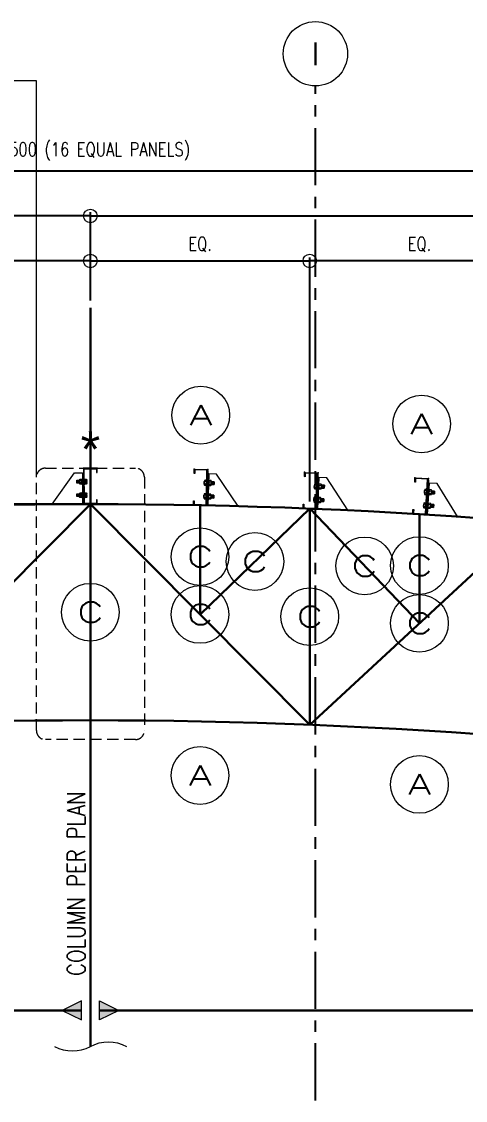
# Model space of a CAD drawing. Header units: millimetres. Extents: x 0 to 437400, y -7936 to 73710.
# Drawn here: x 84667 to 87134, y 28553 to 34542 of the extents above; entities that cross this region are included whole.
import ezdxf
from ezdxf.enums import TextEntityAlignment as Align

# ---------------------------------------------------------------- set-up
doc = ezdxf.new("R2010")
doc.units = ezdxf.units.MM
doc.header["$LTSCALE"] = 10
doc.header["$MEASUREMENT"] = 0
for name, pattern in [('CENTER', [50.8, 31.75, -6.35, 6.35, -6.35]), ('HIDDEN', [0.375, 0.25, -0.125]), ('PHANTOM2', [1.25, 0.625, -0.125, 0.125, -0.125, 0.125, -0.125])]:
    doc.linetypes.add(name, pattern=pattern)
doc.layers.add('A-NEW', color=240, linetype='Continuous')
for name, color, linetype, lineweight in [('CEE STEEL PURLINS', 46, 'Continuous', 15), ('HATCH 000', 251, 'Continuous', 5), ('S-ANNO-DIMS', 1, 'Continuous', 5), ('S-Anno-Symb', 143, 'PHANTOM2', 13), ('S-BEAM-IDEN', 2, 'Continuous', 9), ('S-CONN', 1, 'Continuous', 9), ('S-Grid-iden', 52, 'Continuous', 9), ('S_BOLTS', 252, 'Continuous', 9), ('S_STEEL TRUSS', 5, 'Continuous', 30), ('SCHEDULES-TEXT', 4, 'Continuous', 20)]:
    doc.layers.add(name, color=color, linetype=linetype, lineweight=lineweight)
doc.layers.add('GUIDE 001', color=214, linetype='Continuous', lineweight=0, plot=False)
doc.styles.add('1', font='simplex.shx', dxfattribs={"width": 0.8, "height": 20})
doc.styles.add('3', font='simplex.shx', dxfattribs={"width": 1.5, "height": 70})
doc.styles.add('ARIAL', font='arial.ttf')
doc.dimstyles.new('ESCA30', dxfattribs={"dimtxt": 40, "dimasz": 1, "dimexe": 20, "dimexo": 40, "dimgap": 50, "dimtad": 1, "dimdec": 0, "dimrnd": 1, "dimdsep": 46, "dimtxsty": '1', "dimblk1": 'ESCADIM_ARW', "dimblk2": 'ESCADIM_ARW', "dimsah": 1, "dimcen": 50, "dimclrd": 256, "dimclre": 256, "dimclrt": 52, "dimadec": 0, "dimazin": 0, "dimtfac": 1, "dimtdec": 0, "dimtofl": 0, "dimtmove": 0, "dimatfit": 3, "dimldrblk": 'ESCADIM_ARW', "dimfxl": 1, "dimtolj": 1, "dimtzin": 0, "dimarcsym": 0})

# ---------------------------------------------------------------- blocks, each defined once
blk = doc.blocks.new('ESCADIM_ARW')
at = {"color": 9}
blk.add_line((75, 0), (-75, 0), dxfattribs=at)
blk.add_circle((0, 0), 37.5, dxfattribs=at)
blk = doc.blocks.new('*D87')
at = {"layer": 'Defpoints', "color": 0, "ltscale": 80, "transparency": 16777216}
for p in [(94800, 33713.3), (75300, 32953.3, 0), (94800, 32953.3, 0)]:
    blk.add_point(p, dxfattribs=at)
at = {"layer": 'S-ANNO-DIMS', "lineweight": -2, "ltscale": 80, "transparency": 16777216}
for p, q in [((75300, 32993.3), (75300, 33733.3)), ((94800, 32993.3), (94800, 33733.3)), ((75301, 33713.3), (94799, 33713.3))]:
    blk.add_line(p, q, dxfattribs=at)
at = {"layer": 'S-ANNO-DIMS', "lineweight": -2, "ltscale": 80, "transparency": 16777216, "rotation": 180}
blk.add_blockref('ESCADIM_ARW', (75300, 33713.3), dxfattribs=at)
at = {"layer": 'S-ANNO-DIMS', "lineweight": -2, "ltscale": 80, "transparency": 16777216}
blk.add_blockref('ESCADIM_ARW', (94800, 33713.3), dxfattribs=at)
at = {"layer": 'S-ANNO-DIMS', "color": 52, "ltscale": 80, "transparency": 16777216, "insert": (85050, 33820.5), "char_height": 30, "attachment_point": 5, "style": '1'}
blk.add_mtext('\\A1;{\\H2.5x;19500 (16 EQUAL PANELS)}', dxfattribs=at)
blk = doc.blocks.new('*D90')
at = {"layer": 'Defpoints', "color": 0, "ltscale": 80, "transparency": 16777216}
for p in [(74050.2, 31863.3), (85050, 31863.3, 0), (75300, 29053.3, 0)]:
    blk.add_point(p, dxfattribs=at)
at = {"layer": 'S-ANNO-DIMS', "lineweight": -2, "ltscale": 80, "transparency": 16777216}
for p, q in [((85010, 31863.3), (74030.2, 31863.3)), ((74050.2, 29054.3), (74050.2, 31862.3)), ((75260, 29053.3), (74030.2, 29053.3))]:
    blk.add_line(p, q, dxfattribs=at)
for p, rotation in [((74050.2, 31863.3), 90), ((74050.2, 29053.3), 270)]:
    blk.add_blockref('ESCADIM_ARW', p, dxfattribs=dict(at, rotation=rotation))
at = {"layer": 'S-ANNO-DIMS', "color": 52, "ltscale": 80, "transparency": 16777216, "insert": (73962.7, 30458.3), "char_height": 30, "attachment_point": 5, "rotation": 90, "style": '1'}
blk.add_mtext('\\A1;{\\H2.5x;2810}', dxfattribs=at)
blk = doc.blocks.new('*D91')
at = {"layer": 'Defpoints', "color": 0, "ltscale": 80, "transparency": 16777216}
for p in [(85050, 31863.3, 0), (74300.2, 30253.3), (75300, 30253.3, 0)]:
    blk.add_point(p, dxfattribs=at)
at = {"layer": 'S-ANNO-DIMS', "lineweight": -2, "ltscale": 80, "transparency": 16777216}
for p, q in [((85010, 31863.3), (74280.2, 31863.3)), ((74300.2, 31862.3), (74300.2, 30254.3)), ((75260, 30253.3), (74280.2, 30253.3))]:
    blk.add_line(p, q, dxfattribs=at)
for p, rotation in [((74300.2, 31863.3), 90), ((74300.2, 30253.3), 270)]:
    blk.add_blockref('ESCADIM_ARW', p, dxfattribs=dict(at, rotation=rotation))
at = {"layer": 'S-ANNO-DIMS', "color": 52, "ltscale": 80, "transparency": 16777216, "insert": (74212.7, 31058.3), "char_height": 30, "attachment_point": 5, "rotation": 90, "style": '1'}
blk.add_mtext('\\A1;{\\H2.5x;1610}', dxfattribs=at)
blk = doc.blocks.new('*D92')
at = {"layer": 'Defpoints', "color": 0, "ltscale": 80, "transparency": 16777216}
for p in [(80175, 33463.3), (85050, 32953.3, 0), (80175, 31468.9, 0)]:
    blk.add_point(p, dxfattribs=at)
at = {"layer": 'S-ANNO-DIMS', "lineweight": -2, "ltscale": 80, "transparency": 16777216}
for p, q in [((80175, 31508.9), (80175, 33483.3)), ((85050, 32993.3), (85050, 33483.3)), ((85049, 33463.3), (80176, 33463.3))]:
    blk.add_line(p, q, dxfattribs=at)
at = {"layer": 'S-ANNO-DIMS', "lineweight": -2, "ltscale": 80, "transparency": 16777216, "rotation": 180}
blk.add_blockref('ESCADIM_ARW', (80175, 33463.3), dxfattribs=at)
at = {"layer": 'S-ANNO-DIMS', "lineweight": -2, "ltscale": 80, "transparency": 16777216}
blk.add_blockref('ESCADIM_ARW', (85050, 33463.3), dxfattribs=at)
at = {"layer": 'S-ANNO-DIMS', "color": 52, "ltscale": 80, "transparency": 16777216, "insert": (82612.5, 33550.8), "char_height": 30, "attachment_point": 5, "style": '1'}
blk.add_mtext('\\A1;{\\H2.5x;4875}', dxfattribs=at)
blk = doc.blocks.new('*D94')
at = {"layer": 'Defpoints', "color": 0, "ltscale": 80, "transparency": 16777216}
for p in [(89925, 33463.3), (85050, 32953.3, 0), (89925, 31468.9, 0)]:
    blk.add_point(p, dxfattribs=at)
at = {"layer": 'S-ANNO-DIMS', "lineweight": -2, "ltscale": 80, "transparency": 16777216}
for p, q in [((85050, 32993.3), (85050, 33483.3)), ((89925, 31508.9), (89925, 33483.3)), ((85051, 33463.3), (89924, 33463.3))]:
    blk.add_line(p, q, dxfattribs=at)
at = {"layer": 'S-ANNO-DIMS', "lineweight": -2, "ltscale": 80, "transparency": 16777216, "rotation": 180}
blk.add_blockref('ESCADIM_ARW', (85050, 33463.3), dxfattribs=at)
at = {"layer": 'S-ANNO-DIMS', "lineweight": -2, "ltscale": 80, "transparency": 16777216}
blk.add_blockref('ESCADIM_ARW', (89925, 33463.3), dxfattribs=at)
at = {"layer": 'S-ANNO-DIMS', "color": 52, "ltscale": 80, "transparency": 16777216, "insert": (87487.5, 33550.8), "char_height": 30, "attachment_point": 5, "style": '1'}
blk.add_mtext('\\A1;{\\H2.5x;4875}', dxfattribs=at)
blk = doc.blocks.new('*D99')
at = {"layer": 'Defpoints', "color": 0, "ltscale": 80, "transparency": 16777216}
for p in [(83831.3, 33213.3), (85050, 32953.3, 0), (83831.3, 31838.8, 0)]:
    blk.add_point(p, dxfattribs=at)
at = {"layer": 'S-ANNO-DIMS', "lineweight": -2, "ltscale": 80, "transparency": 16777216}
for p, q in [((83831.3, 31878.8), (83831.3, 33233.3)), ((85049, 33213.3), (83832.3, 33213.3)), ((85050, 32993.3), (85050, 33233.3))]:
    blk.add_line(p, q, dxfattribs=at)
at = {"layer": 'S-ANNO-DIMS', "lineweight": -2, "ltscale": 80, "transparency": 16777216, "rotation": 180}
blk.add_blockref('ESCADIM_ARW', (83831.3, 33213.3), dxfattribs=at)
at = {"layer": 'S-ANNO-DIMS', "lineweight": -2, "ltscale": 80, "transparency": 16777216}
blk.add_blockref('ESCADIM_ARW', (85050, 33213.3), dxfattribs=at)
at = {"layer": 'S-ANNO-DIMS', "color": 52, "ltscale": 80, "transparency": 16777216, "insert": (84440.6, 33304.4), "char_height": 30, "attachment_point": 5, "style": '1'}
blk.add_mtext('\\A1;{\\H2.5x;EQ.}', dxfattribs=at)
blk = doc.blocks.new('*D107')
at = {"layer": 'Defpoints', "color": 0, "ltscale": 80, "transparency": 16777216}
for p in [(86268.8, 33213.3), (85050, 32953.3, 0), (86268.8, 31838.8, 0)]:
    blk.add_point(p, dxfattribs=at)
at = {"layer": 'S-ANNO-DIMS', "lineweight": -2, "ltscale": 80, "transparency": 16777216}
for p, q in [((85050, 32993.3), (85050, 33233.3)), ((85051, 33213.3), (86267.8, 33213.3)), ((86268.8, 31878.8), (86268.8, 33233.3))]:
    blk.add_line(p, q, dxfattribs=at)
at = {"layer": 'S-ANNO-DIMS', "lineweight": -2, "ltscale": 80, "transparency": 16777216, "rotation": 180}
blk.add_blockref('ESCADIM_ARW', (85050, 33213.3), dxfattribs=at)
at = {"layer": 'S-ANNO-DIMS', "lineweight": -2, "ltscale": 80, "transparency": 16777216}
blk.add_blockref('ESCADIM_ARW', (86268.8, 33213.3), dxfattribs=at)
at = {"layer": 'S-ANNO-DIMS', "color": 52, "ltscale": 80, "transparency": 16777216, "insert": (85659.4, 33304.4), "char_height": 30, "attachment_point": 5, "style": '1'}
blk.add_mtext('\\A1;{\\H2.5x;EQ.}', dxfattribs=at)
blk = doc.blocks.new('*D108')
at = {"layer": 'Defpoints', "color": 0, "ltscale": 80, "transparency": 16777216}
for p in [(86268.8, 33213.3), (86268.8, 31838.8, 0), (87487.5, 31765.2, 0)]:
    blk.add_point(p, dxfattribs=at)
at = {"layer": 'S-ANNO-DIMS', "lineweight": -2, "ltscale": 80, "transparency": 16777216}
for p, q in [((86268.8, 31878.8), (86268.8, 33233.3)), ((87486.5, 33213.3), (86269.8, 33213.3)), ((87487.5, 31805.2), (87487.5, 33233.3))]:
    blk.add_line(p, q, dxfattribs=at)
at = {"layer": 'S-ANNO-DIMS', "lineweight": -2, "ltscale": 80, "transparency": 16777216, "rotation": 180}
blk.add_blockref('ESCADIM_ARW', (86268.8, 33213.3), dxfattribs=at)
at = {"layer": 'S-ANNO-DIMS', "lineweight": -2, "ltscale": 80, "transparency": 16777216}
blk.add_blockref('ESCADIM_ARW', (87487.5, 33213.3), dxfattribs=at)
at = {"layer": 'S-ANNO-DIMS', "color": 52, "ltscale": 80, "transparency": 16777216, "insert": (86878.1, 33304.4), "char_height": 30, "attachment_point": 5, "style": '1'}
blk.add_mtext('\\A1;{\\H2.5x;EQ.}', dxfattribs=at)
blk = doc.blocks.new('Grid')
at = {"layer": 'S-Grid-iden', "color": 1, "linetype": 'Continuous'}
blk.add_circle((0, 0), 500, dxfattribs=at)
at = {"layer": 'S-Grid-iden', "style": '3', "width": 1.5}
blk.add_attdef('GRIDTAG', text='', height=350, dxfattribs=at).set_placement((0, 0), align=Align.MIDDLE_CENTER)
blk = doc.blocks.new('*D112')
at = {"layer": 'Defpoints', "color": 0, "ltscale": 80, "transparency": 16777216}
for p in [(75300, 32953.3), (74050.2, 31863.3), (85050, 31863.3, 0)]:
    blk.add_point(p, dxfattribs=at)
at = {"layer": 'S-ANNO-DIMS', "lineweight": -2, "ltscale": 80, "transparency": 16777216}
for p, q in [((75260, 32953.3), (74030.2, 32953.3)), ((74050.2, 32952.3), (74050.2, 31864.3)), ((85010, 31863.3), (74030.2, 31863.3))]:
    blk.add_line(p, q, dxfattribs=at)
for p, rotation in [((74050.2, 32953.3), 90), ((74050.2, 31863.3), 270)]:
    blk.add_blockref('ESCADIM_ARW', p, dxfattribs=dict(at, rotation=rotation))
at = {"layer": 'S-ANNO-DIMS', "color": 52, "ltscale": 80, "transparency": 16777216, "insert": (73962.7, 32408.3), "char_height": 30, "attachment_point": 5, "rotation": 90, "style": '1'}
blk.add_mtext('\\A1;{\\H2.5x;1090}', dxfattribs=at)
blk = doc.blocks.new('EXT', base_point=(6.5784, 3.6597))
for p, q in [((6.5734, 3.6697), (6.5834, 3.6697)), ((6.5734, 3.6697), (6.5734, 3.6597)), ((6.5834, 3.6697), (6.5734, 3.6697)), ((6.5834, 3.6597), (6.5834, 3.6697)), ((6.5734, 3.6663), (6.5834, 3.6663)), ((6.5734, 3.663), (6.5834, 3.663)), ((6.5734, 3.6597), (6.5834, 3.6597)), ((6.575, 3.668), (6.5818, 3.668)), ((6.575, 3.6647), (6.5818, 3.6647)), ((6.575, 3.6613), (6.5818, 3.6613))]:
    blk.add_line(p, q)
blk = doc.blocks.new('BOLT', base_point=(6.579, 3.6798))
for p, q in [((6.571, 3.6847), (6.571, 3.6798)), ((6.575, 3.6847), (6.571, 3.6847)), ((6.575, 3.6858), (6.573, 3.6858)), ((6.575, 3.6798), (6.575, 3.6858)), ((6.575, 3.6858), (6.583, 3.6858)), ((6.575, 3.6847), (6.583, 3.6847)), ((6.585, 3.6858), (6.583, 3.6858)), ((6.583, 3.6798), (6.583, 3.6858)), ((6.587, 3.6847), (6.583, 3.6847)), ((6.587, 3.6798), (6.587, 3.6847))]:
    blk.add_line(p, q)
for centre, radius, start, end in [((6.573, 3.6833), 0.00241, 33.9696, 146.0304), ((6.579, 3.6777), 0.00805, 60.2058, 119.7942), ((6.585, 3.6833), 0.00241, 33.9696, 146.0304)]:
    blk.add_arc(centre, radius, start, end)
blk = doc.blocks.new('NUT20')
for p, q in [((0.0185, 0.0045), (-0.0185, 0.0045)), ((-0.0185, 0.0045), (-0.0185, 0)), ((-0.0185, 0), (0.0185, 0)), ((0.0185, 0), (0.0185, 0.0045))]:
    blk.add_line(p, q)
for name, p, xscale, yscale, zscale in [('BOLT', (0, 0.0045), 2.125, 2.666666666666667, 2.125), ('EXT', (0, 0.0205), 2, 2, 2)]:
    blk.add_blockref(name, p, dxfattribs=dict(xscale=xscale, yscale=yscale, zscale=zscale))

msp = doc.modelspace()

# ---------------------------------------------------------------- hatches: boundary and pattern name
at = {"layer": 'HATCH 000'}
h = msp.add_hatch(color=33, dxfattribs=at)
edge = h.paths.add_edge_path()
edge.add_line((85087.05316, 32039.1397), (85087.00859, 32057.13829))
edge.add_arc((85081.00455, 32057.12342), 6.00407, 0.141883516, 90.141883515)
edge.add_line((85080.98968, 32063.12747), (85017.99403, 32062.97561))
edge.add_arc((85018.00889, 32056.97156), 6.00407, 90.141883515, 180.141883514)
edge.add_line((85012.00485, 32056.95669), (85012.47071, 31868.82986))
edge.add_arc((85018.47476, 31868.84473), 6.00407, 180.141883516, 270.141883515)
edge.add_line((85018.48963, 31862.84068), (85081.51037, 31862.99261))
edge.add_arc((85081.4955, 31868.99666), 6.00407, 270.141883515, 360.141883514)
edge.add_line((85087.49955, 31869.01153), (85087.45498, 31887.01012))
edge.add_line((85087.45498, 31887.01012), (85083.45228, 31887.0002))
edge.add_line((85083.45228, 31887.0002), (85083.49685, 31869.00161))
edge.add_arc((85081.4955, 31868.99666), 2.00136, -89.858116485, 0.141883515, ccw=False)
edge.add_line((85081.50046, 31866.99531), (85018.47972, 31866.84338))
edge.add_arc((85018.47476, 31868.84473), 2.00136, 180.141883515, 270.141883515, ccw=False)
edge.add_line((85016.47341, 31868.83977), (85016.00755, 32056.9666))
edge.add_arc((85018.00889, 32056.97156), 2.00136, 90.141883515, 180.141883515, ccw=False)
edge.add_line((85018.00394, 32058.97291), (85080.99959, 32059.12477))
edge.add_arc((85081.00455, 32057.12342), 2.00136, 0.141883515, 90.141883515, ccw=False)
edge.add_line((85083.00589, 32057.12838), (85083.05047, 32039.12979))
edge.add_line((85083.05047, 32039.12979), (85087.05316, 32039.1397))
h = msp.add_hatch(color=33, dxfattribs=at)
edge = h.paths.add_edge_path()
edge.add_line((85626.1524, 32033.77767), (85626.58649, 32051.77108))
edge.add_arc((85632.58881, 32051.62627), 6.00407, 88.618020541, 178.61802054, ccw=False)
edge.add_line((85632.73362, 32057.62859), (85695.71123, 32056.11341))
edge.add_arc((85695.56642, 32050.11109), 6.00407, -1.381979458, 88.618020541, ccw=False)
edge.add_line((85701.56874, 32049.96628), (85697.03153, 31861.8936))
edge.add_arc((85691.02921, 31862.0384), 6.00407, 268.618020541, 358.61802054, ccw=False)
edge.add_line((85690.88441, 31856.03608), (85627.88171, 31857.55188))
edge.add_arc((85628.02652, 31863.5542), 6.00407, 178.618020542, 268.618020541, ccw=False)
edge.add_line((85622.0242, 31863.699), (85622.45828, 31881.69241))
edge.add_line((85622.45828, 31881.69241), (85626.45983, 31881.59587))
edge.add_line((85626.45983, 31881.59587), (85626.02574, 31863.60246))
edge.add_arc((85628.02652, 31863.5542), 2.00136, 178.618020541, 268.618020541)
edge.add_line((85627.97825, 31861.55342), (85690.98094, 31860.03763))
edge.add_arc((85691.02921, 31862.0384), 2.00136, 268.618020541, 358.61802054)
edge.add_line((85693.02998, 31861.99013), (85697.56719, 32050.06282))
edge.add_arc((85695.56642, 32050.11109), 2.00136, 358.618020541, 448.618020541)
edge.add_line((85695.61469, 32052.11186), (85632.63708, 32053.62705))
edge.add_arc((85632.58881, 32051.62627), 2.00136, 88.618020541, 178.618020541)
edge.add_line((85630.58804, 32051.67454), (85630.15395, 32033.68113))
edge.add_line((85630.15395, 32033.68113), (85626.1524, 32033.77767))
h = msp.add_hatch(color=33, dxfattribs=at)
edge = h.paths.add_edge_path()
edge.add_line((86238.7924, 32015.98829), (86239.56023, 32033.97055))
edge.add_arc((86245.55883, 32033.71442), 6.00407, 87.554992121, 177.55499212, ccw=False)
edge.add_line((86245.81497, 32039.71302), (86308.75363, 32037.02971))
edge.add_arc((86308.49749, 32031.03111), 6.00407, -2.445007878, 87.554992121, ccw=False)
edge.add_line((86314.49609, 32030.77498), (86306.47048, 31842.81884))
edge.add_arc((86300.47188, 31843.07497), 6.00407, 267.554992121, 357.55499212, ccw=False)
edge.add_line((86300.21575, 31837.07637), (86237.25202, 31839.76075))
edge.add_arc((86237.50815, 31845.75935), 6.00407, 177.554992122, 267.554992121, ccw=False)
edge.add_line((86231.50955, 31846.01549), (86232.27738, 31863.99774))
edge.add_line((86232.27738, 31863.99774), (86236.27645, 31863.82699))
edge.add_line((86236.27645, 31863.82699), (86235.50862, 31845.84473))
edge.add_arc((86237.50815, 31845.75935), 2.00136, 177.554992121, 267.554992121)
edge.add_line((86237.42278, 31843.75982), (86300.38651, 31841.07544))
edge.add_arc((86300.47188, 31843.07497), 2.00136, 267.554992121, 357.554992121)
edge.add_line((86302.47142, 31842.98959), (86310.49702, 32030.94574))
edge.add_arc((86308.49749, 32031.03111), 2.00136, 357.554992121, 447.55499212)
edge.add_line((86308.58287, 32033.03065), (86245.64421, 32035.71395))
edge.add_arc((86245.55883, 32033.71442), 2.00136, 87.554992121, 177.554992121)
edge.add_line((86243.5593, 32033.7998), (86242.79147, 32015.81754))
edge.add_line((86242.79147, 32015.81754), (86238.7924, 32015.98829))
h = msp.add_hatch(color=33, dxfattribs=at)
edge = h.paths.add_edge_path()
edge.add_line((86851.73766, 31985.90422), (86852.8671, 32003.86739))
edge.add_arc((86858.85933, 32003.49063), 6.00407, 86.402265187, 176.402265187, ccw=False)
edge.add_line((86859.23609, 32009.48287), (86922.10803, 32005.53394))
edge.add_arc((86921.73127, 31999.5417), 6.00407, -3.597734812, 86.402265188, ccw=False)
edge.add_line((86927.72351, 31999.16494), (86915.91831, 31811.40829))
edge.add_arc((86909.92608, 31811.78505), 6.00407, 266.402265187, 356.402265187, ccw=False)
edge.add_line((86909.54932, 31805.79282), (86846.65233, 31809.74333))
edge.add_arc((86847.02909, 31815.73556), 6.00407, 176.402265189, 266.402265188, ccw=False)
edge.add_line((86841.03686, 31816.11232), (86842.16629, 31834.0755))
edge.add_line((86842.16629, 31834.0755), (86846.16112, 31833.82432))
edge.add_line((86846.16112, 31833.82432), (86845.03168, 31815.86115))
edge.add_arc((86847.02909, 31815.73556), 2.00136, 176.402265188, 266.402265188)
edge.add_line((86846.90351, 31813.73815), (86909.80049, 31809.78764))
edge.add_arc((86909.92608, 31811.78505), 2.00136, 266.402265187, 356.402265187)
edge.add_line((86911.92349, 31811.65947), (86923.72868, 31999.41612))
edge.add_arc((86921.73127, 31999.5417), 2.00136, 356.402265187, 446.402265187)
edge.add_line((86921.85686, 32001.53911), (86858.98492, 32005.48804))
edge.add_arc((86858.85933, 32003.49063), 2.00136, 86.402265188, 176.402265188)
edge.add_line((86856.86192, 32003.61622), (86855.73249, 31985.65305))
edge.add_line((86855.73249, 31985.65305), (86851.73766, 31985.90422))
at = {"layer": 'S-CONN'}
for points in [[(85000, 29000.72596), (84892.74592, 29053.31771), (85000, 29105.90946)], [(85100, 29000.72596), (85207.25408, 29053.31771), (85100, 29105.90946)]]:
    msp.add_hatch(color=256, dxfattribs=at).paths.add_polyline_path(points)

# ---------------------------------------------------------------- linework, layer by layer
at = {"layer": 'A-NEW', "color": 253, "linetype": 'CENTER'}
msp.add_line((86300, 28553.31771, 0), (86300, 34184.96324, 0), dxfattribs=at)
at = {"layer": 'CEE STEEL PURLINS', "elevation": 0}
for points in [[(85087.05316, 32039.1397), (85087.00859, 32057.13829, 0.4142135624), (85080.98968, 32063.12747), (85017.99403, 32062.97561, 0.4142135624), (85012.00485, 32056.95669), (85012.47071, 31868.82986, 0.4142135624), (85018.48963, 31862.84068), (85081.51037, 31862.99261, 0.4142135624), (85087.49955, 31869.01153), (85087.45498, 31887.01012), (85083.45228, 31887.0002), (85083.49685, 31869.00161, -0.4142135624), (85081.50046, 31866.99531), (85018.47972, 31866.84338, -0.4142135624), (85016.47341, 31868.83977), (85016.00755, 32056.9666, -0.4142135624), (85018.00394, 32058.97291), (85080.99959, 32059.12477, -0.4142135624), (85083.00589, 32057.12838), (85083.05047, 32039.12979), (85087.05316, 32039.1397)], [(85626.1524, 32033.77767), (85626.58649, 32051.77108, -0.4142135624), (85632.73362, 32057.62859), (85695.71123, 32056.11341, -0.4142135624), (85701.56874, 32049.96628), (85697.03153, 31861.8936, -0.4142135624), (85690.88441, 31856.03608), (85627.88171, 31857.55188, -0.4142135624), (85622.0242, 31863.699), (85622.45828, 31881.69241), (85626.45983, 31881.59587), (85626.02574, 31863.60246, 0.4142135624), (85627.97825, 31861.55342), (85690.98094, 31860.03763, 0.4142135624), (85693.02998, 31861.99013), (85697.56719, 32050.06282, 0.4142135624), (85695.61469, 32052.11186), (85632.63708, 32053.62705, 0.4142135624), (85630.58804, 32051.67454), (85630.15395, 32033.68113), (85626.1524, 32033.77767)], [(86238.7924, 32015.98829), (86239.56023, 32033.97055, -0.4142135624), (86245.81497, 32039.71302), (86308.75363, 32037.02971, -0.4142135624), (86314.49609, 32030.77498), (86306.47048, 31842.81884, -0.4142135624), (86300.21575, 31837.07637), (86237.25202, 31839.76075, -0.4142135624), (86231.50955, 31846.01549), (86232.27738, 31863.99774), (86236.27645, 31863.82699), (86235.50862, 31845.84473, 0.4142135624), (86237.42278, 31843.75982), (86300.38651, 31841.07544, 0.4142135624), (86302.47142, 31842.98959), (86310.49702, 32030.94574, 0.4142135624), (86308.58287, 32033.03065), (86245.64421, 32035.71395, 0.4142135624), (86243.5593, 32033.7998), (86242.79147, 32015.81754), (86238.7924, 32015.98829)], [(86851.73766, 31985.90422), (86852.8671, 32003.86739, -0.4142135624), (86859.23609, 32009.48287), (86922.10803, 32005.53394, -0.4142135624), (86927.72351, 31999.16494), (86915.91831, 31811.40829, -0.4142135624), (86909.54932, 31805.79282), (86846.65233, 31809.74333, -0.4142135624), (86841.03686, 31816.11232), (86842.16629, 31834.0755), (86846.16112, 31833.82432), (86845.03168, 31815.86115, 0.4142135624), (86846.90351, 31813.73815), (86909.80049, 31809.78764, 0.4142135624), (86911.92349, 31811.65947), (86923.72868, 31999.41612, 0.4142135624), (86921.85686, 32001.53911), (86858.98492, 32005.48804, 0.4142135624), (86856.86192, 32003.61622), (86855.73249, 31985.65305), (86851.73766, 31985.90422)]]:
    msp.add_lwpolyline(points, format="xyb", dxfattribs=at)
at = {"layer": 'GUIDE 001'}
for p in [(85011.98998, 32062.96074, 0), (85086.99372, 32063.14234, 0), (85626.7313, 32057.7734, 0), (85701.71355, 32055.9686, 0), (86239.81637, 32039.96915, 0), (86314.75223, 32036.77358, 0), (86853.24386, 32009.85963, 0), (86928.10027, 32005.15717, 0), (85012.48558, 31862.82581, 0), (85087.51442, 31863.00748, 0), (85696.88673, 31855.89128, 0), (86231.25342, 31840.01688, 0), (86306.21435, 31836.82023, 0), (86915.54155, 31805.41606, 0)]:
    msp.add_point(p, dxfattribs=at)
at = {"layer": 'S-Anno-Symb', "color": 1, "linetype": 'HIDDEN', "ltscale": 25, "elevation": 0}
msp.add_lwpolyline([(84800, 32063.04916), (85300, 32063.04916, -0.4142135624), (85350, 32013.04916), (85350, 30606.60032, -0.4142135624), (85300, 30556.60032), (84800, 30556.60032, -0.4142135624), (84750, 30606.60032), (84750, 32013.04916, -0.4142135624)], format="xyb", close=True, dxfattribs=at)
at = {"layer": 'S-BEAM-IDEN', "color": 1, "elevation": 0}
msp.add_lwpolyline([(84750, 32013.04916), (84750, 34213.58404), (84127.76769, 34213.58404)], dxfattribs=at)
at = {"layer": 'S-BEAM-IDEN', "elevation": 0}
for points in [[(85006.5018, 31862.94808), (84837.51869, 31862.57336), (84962.05613, 32037.84995), (85006.05603, 32037.94555)], [(85702.87175, 31855.88402), (85871.80717, 31851.85224), (85751.09225, 32029.78303), (85707.10472, 32030.83085)], [(86312.1982, 31836.70194), (86481.02975, 31829.53671), (86363.63663, 32009.67642), (86319.67611, 32011.54013)], [(86921.52182, 31805.17741), (87090.17505, 31794.61716), (86976.42965, 31977.08207), (86932.51552, 31979.82978)]]:
    msp.add_lwpolyline(points, close=True, dxfattribs=at)
msp.add_lwpolyline([(84849.70545, 28853.31771, 0.25), (85050, 28853.31771, -0.25), (85250.29455, 28853.31771)], format="xyb", dxfattribs=at)
at = {"layer": 'S-CONN', "color": 1}
for points in [[(85000, 29105.90946), (84892.74592, 29053.31771), (85000, 29000.72596), (85000, 29106.17958)], [(85100, 29105.90946), (85207.25408, 29053.31771), (85100, 29000.72596), (85100, 29106.17958)]]:
    msp.add_lwpolyline(points, dxfattribs=at)
at = {"layer": 'S_BOLTS'}
for p, q in [((85016.13897, 32002.76737, 0), (85019.73895, 32002.77696, 0)), ((85016.21785, 31973.16747, 0), (85016.13897, 32002.76737, 0)), ((85019.73895, 32002.77696, 0), (85019.81784, 31973.17707, 0)), ((85692.66388, 31995.96663, 0), (85691.94441, 31966.37537, 0)), ((85696.26282, 31995.87913, 0), (85692.66388, 31995.96663, 0)), ((85695.54335, 31966.28787, 0), (85696.26282, 31995.87913, 0)), ((85019.81784, 31973.17707, 0), (85016.21785, 31973.16747, 0)), ((85019.92651, 31927.78535, 0), (85016.32652, 31927.77575, 0)), ((85016.40541, 31898.17586, 0), (85016.32652, 31927.77575, 0)), ((85019.92651, 31927.78535, 0), (85020.00539, 31898.18545, 0)), ((85690.8534, 31920.99664, 0), (85690.13393, 31891.40538, 0)), ((85690.8534, 31920.99664, 0), (85694.45234, 31920.90913, 0)), ((85691.94441, 31966.37537, 0), (85695.54335, 31966.28787, 0)), ((85693.73287, 31891.31788, 0), (85694.45234, 31920.90913, 0)), ((86304.59095, 31976.94982, 0), (86303.32262, 31947.37701, 0)), ((86303.32262, 31947.37701, 0), (86306.91931, 31947.22275, 0)), ((86308.18764, 31976.79557, 0), (86304.59095, 31976.94982, 0)), ((86306.91931, 31947.22275, 0), (86308.18764, 31976.79557, 0)), ((86916.73754, 31945.54995, 0), (86914.87453, 31916.00863, 0)), ((86920.3304, 31945.32336, 0), (86916.73754, 31945.54995, 0)), ((86918.46739, 31915.78205, 0), (86920.3304, 31945.32336, 0)), ((85020.00539, 31898.18545, 0), (85016.40541, 31898.17586, 0)), ((85690.13393, 31891.40538, 0), (85693.73287, 31891.31788, 0)), ((86301.38992, 31902.02632, 0), (86300.12158, 31872.45351, 0)), ((86300.12158, 31872.45351, 0), (86303.71828, 31872.29925, 0)), ((86301.38992, 31902.02632, 0), (86304.98661, 31901.87206, 0)), ((86303.71828, 31872.29925, 0), (86304.98661, 31901.87206, 0)), ((86912.02988, 31870.706, 0), (86910.16687, 31841.16469, 0)), ((86912.02988, 31870.706, 0), (86915.62274, 31870.47942, 0)), ((86913.75973, 31840.93811, 0), (86915.62274, 31870.47942, 0)), ((86914.87453, 31916.00863, 0), (86918.46739, 31915.78205, 0)), ((86910.16687, 31841.16469, 0), (86913.75973, 31840.93811, 0))]:
    msp.add_line(p, q, dxfattribs=at)
at = {"layer": 'S_STEEL TRUSS'}
for p, q in [((85050, 28853.31771, 0), (85050, 32953.31771, 0)), ((86268.75, 30638.8193), (86268.75, 31838.8193)), ((75350, 29053.31771), (85000, 29053.31771)), ((85100, 29053.31771), (94750, 29053.31771))]:
    msp.add_line(p, q, dxfattribs=at)
at = {"layer": 'S_STEEL TRUSS', "elevation": 0}
for points in [[(75300, 30253.31771), (76518.75, 29438.65379), (77737.5, 30968.53127), (78956.25, 30044.7976), (80175, 31468.93722), (81393.75, 30442.11438), (82612.5, 31765.20495), (83831.25, 30638.8193), (85050, 31863.31771), (86268.75, 30638.8193), (87487.5, 31765.20495), (88706.25, 30442.11438), (89925, 31468.93722), (91143.75, 30044.7976), (92362.5, 30968.53127), (93581.25, 29438.65379), (94800, 30253.31771)], [(85659.375, 31857.19496), (85659.375, 31251.06851), (86268.75, 31838.8193), (86878.125, 31202.01213), (86878.125, 31808.16841)]]:
    msp.add_lwpolyline(points, dxfattribs=at)
at = {"layer": 'S_STEEL TRUSS'}
for centre in [(85050, 1535.80218, 0), (85050, 335.80218, 0)]:
    msp.add_arc(centre, 30327.51553, 71.246928244, 108.753071756, dxfattribs=at)

# ---------------------------------------------------------------- block references
at = {"layer": 'S-Grid-iden'}
for p, xscale, yscale, zscale, values in [((86300, 34363.53467, 0), 0.3571428571463219, 0.3571428571463219, 0.3571428571463219, {'GRIDTAG': 'I'}), ((85663.35426, 32357.21536, 0), 0.3203883495176713, 0.3203883495176713, 0.3203883495176713, {'GRIDTAG': 'A'}), ((86890.06279, 32308.35298, 0), 0.3203883495176713, 0.3203883495176713, 0.3203883495176713, {'GRIDTAG': 'A'}), ((85659.375, 31571.45686), 0.3203883495176713, 0.3203883495176713, 0.3203883495176713, {'GRIDTAG': 'C'}), ((85964.0625, 31544.9439, 0), 0.3203883495176713, 0.3203883495176713, 0.3203883495176713, {'GRIDTAG': 'C'}), ((86878.125, 31522.40048, 0), 0.3203883495176713, 0.3203883495176713, 0.3203883495176713, {'GRIDTAG': 'C'}), ((86573.4375, 31520.41571, 0), 0.3203883495176713, 0.3203883495176713, 0.3203883495176713, {'GRIDTAG': 'C'}), ((85050, 31263.31771, 0), 0.3203883495176713, 0.3203883495176713, 0.3203883495176713, {'GRIDTAG': 'C'}), ((85659.375, 31251.06851), 0.3203883495176713, 0.3203883495176713, 0.3203883495176713, {'GRIDTAG': 'C'}), ((86268.75, 31238.8193), 0.3203883495176713, 0.3203883495176713, 0.3203883495176713, {'GRIDTAG': 'C'}), ((86878.125, 31202.01213, 0), 0.3203883495176713, 0.3203883495176713, 0.3203883495176713, {'GRIDTAG': 'C'}), ((85659.375, 30357.13378), 0.3203883495176713, 0.3203883495176713, 0.3203883495176713, {'GRIDTAG': 'A'}), ((86878.125, 30307.6164, 0), 0.3203883495176713, 0.3203883495176713, 0.3203883495176713, {'GRIDTAG': 'A'})]:
    msp.add_blockref('Grid', p, dxfattribs=dict(at, xscale=xscale, yscale=yscale, zscale=zscale)).add_auto_attribs(values)
at = {"layer": 'S_BOLTS', "color": 2}
for p, xscale, yscale, zscale, rotation in [((85006.1834, 31987.94571, 0), -800.0000000000376, 800.0000000005625, 800.0000000005626, 90.15269804010416), ((85705.89528, 31980.84548, 0), 800.0000000000379, 800.0000000000379, 800.0000000000379, 268.607206015495), ((85006.37095, 31912.95409, 0), -800.0000000000376, 800.0000000005625, 800.0000000005626, 90.15269804010416), ((85704.0848, 31905.87548, 0), 800.0000000000379, 800.0000000000379, 800.0000000000379, 268.607206015495), ((86317.53954, 31961.5858, 0), 800.0000000000377, 800.0000000000377, 800.0000000000377, 267.544177595579), ((86929.37443, 31929.92854, 0), 800.000000000038, 800.000000000038, 800.000000000038, 266.3914506624286), ((86314.33851, 31886.6623, 0), 800.0000000000377, 800.0000000000377, 800.0000000000377, 267.544177595579), ((86924.66676, 31855.0846, 0), 800.000000000038, 800.000000000038, 800.000000000038, 266.3914506624286)]:
    msp.add_blockref('NUT20', p, dxfattribs=dict(at, xscale=xscale, yscale=yscale, zscale=zscale, rotation=rotation))
at = {"layer": 'S_BOLTS', "extrusion": (0, 0, -1), "yscale": 1600.000000001125}
for p, xscale, zscale, rotation in [((-85019.7784, 31987.97702, 0), 1700.00000000008, -1700.000000001196, 89.84730195989565), ((-85692.30415, 31981.171, 0), -1700.00000000008, -1700.00000000008, 271.3927939845051), ((-85019.96595, 31912.9854, 0), 1700.00000000008, -1700.000000001196, 89.84730195989565), ((-86303.95678, 31962.16341, 0), -1700.00000000008, -1700.00000000008, 272.4558224044213), ((-86915.80604, 31930.77929, 0), -1700.00000000008, -1700.00000000008, 273.6085493375716), ((-85690.49367, 31906.20101, 0), -1700.00000000008, -1700.00000000008, 271.3927939845051), ((-86300.75575, 31887.23991, 0), -1700.00000000008, -1700.00000000008, 272.4558224044213), ((-86911.09837, 31855.93535, 0), -1700.00000000008, -1700.00000000008, 273.6085493375716)]:
    msp.add_blockref('BOLT', p, dxfattribs=dict(at, xscale=xscale, zscale=zscale, rotation=rotation))

# ---------------------------------------------------------------- texts
at = {"layer": 'S-ANNO-DIMS', "color": 52, "ltscale": 80, "insert": (84971.24675, 29756.79751, 0), "char_height": 40, "attachment_point": 5, "rotation": 90, "style": '1'}
msp.add_mtext('\\A1;{\\H2.5x;COLUMN PER PLAN}', dxfattribs=at)
at = {"layer": 'SCHEDULES-TEXT', "color": 1, "insert": (85050, 32168.39047, 0), "char_height": 200, "width": 6229.4306157, "attachment_point": 5, "style": 'ARIAL'}
msp.add_mtext('*', dxfattribs=at)

# ---------------------------------------------------------------- dimensions: what is measured, and where the dimension line sits
at = {"layer": 'S-ANNO-DIMS', "ltscale": 80}
for base, p1, p2, text, picture, middle in [((94800, 33713.31771, 0), (75300, 32953.31771), (94800, 32953.31771), '{\\H2.5x;<> (16 EQUAL PANELS)}', '*D87', (85050, 33820.46057, 0)), ((89925, 33463.31771, 0), (85050, 32953.31771, 0), (89925, 31468.93722, 0), '{\\H2.5x;<>}', '*D94', (87487.5, 33550.81771, 0)), ((86268.75, 33213.31771, 0), (85050, 32953.31771), (86268.75, 31838.8193), '{\\H2.5x;EQ.}', '*D107', (85659.375, 33304.38914, 0))]:
    dim = msp.add_linear_dim(base=base, p1=p1, p2=p2, text=text, dimstyle='ESCA30', dxfattribs=at)
    dim.commit()
    dim.dimension.update_dxf_attribs({"geometry": picture, "text_midpoint": middle})
for base, p1, p2, angle, text, picture, middle in [((80175, 33463.31771, 0), (85050, 32953.31771, 0), (80175, 31468.93722, 0), 180, '{\\H2.5x;<>}', '*D92', (82612.5, 33550.81771, 0)), ((83831.25, 33213.31771, 0), (85050, 32953.31771), (83831.25, 31838.8193), 180, '{\\H2.5x;EQ.}', '*D99', (84440.625, 33304.38914, 0)), ((86268.75, 33213.31771, 0), (87487.5, 31765.20495), (86268.75, 31838.8193), 180, '{\\H2.5x;EQ.}', '*D108', (86878.125, 33304.38914, 0)), ((74050.22762, 31863.31771), (75300, 32953.31771), (85050, 31863.31771, 0), 270, '{\\H2.5x;<>}', '*D112', (73962.72762, 32408.31771)), ((74050.22762, 31863.31771), (75300, 29053.31771, 0), (85050, 31863.31771, 0), 90, '{\\H2.5x;<>}', '*D90', (73962.72762, 30458.31771)), ((74300.22762, 30253.31771), (85050, 31863.31771, 0), (75300, 30253.31771, 0), 270, '{\\H2.5x;<>}', '*D91', (74212.72762, 31058.31771))]:
    dim = msp.add_linear_dim(base=base, p1=p1, p2=p2, angle=angle, text=text, dimstyle='ESCA30', dxfattribs=at)
    dim.commit()
    dim.dimension.update_dxf_attribs({"geometry": picture, "text_midpoint": middle})

doc.saveas('drawing.dxf')
